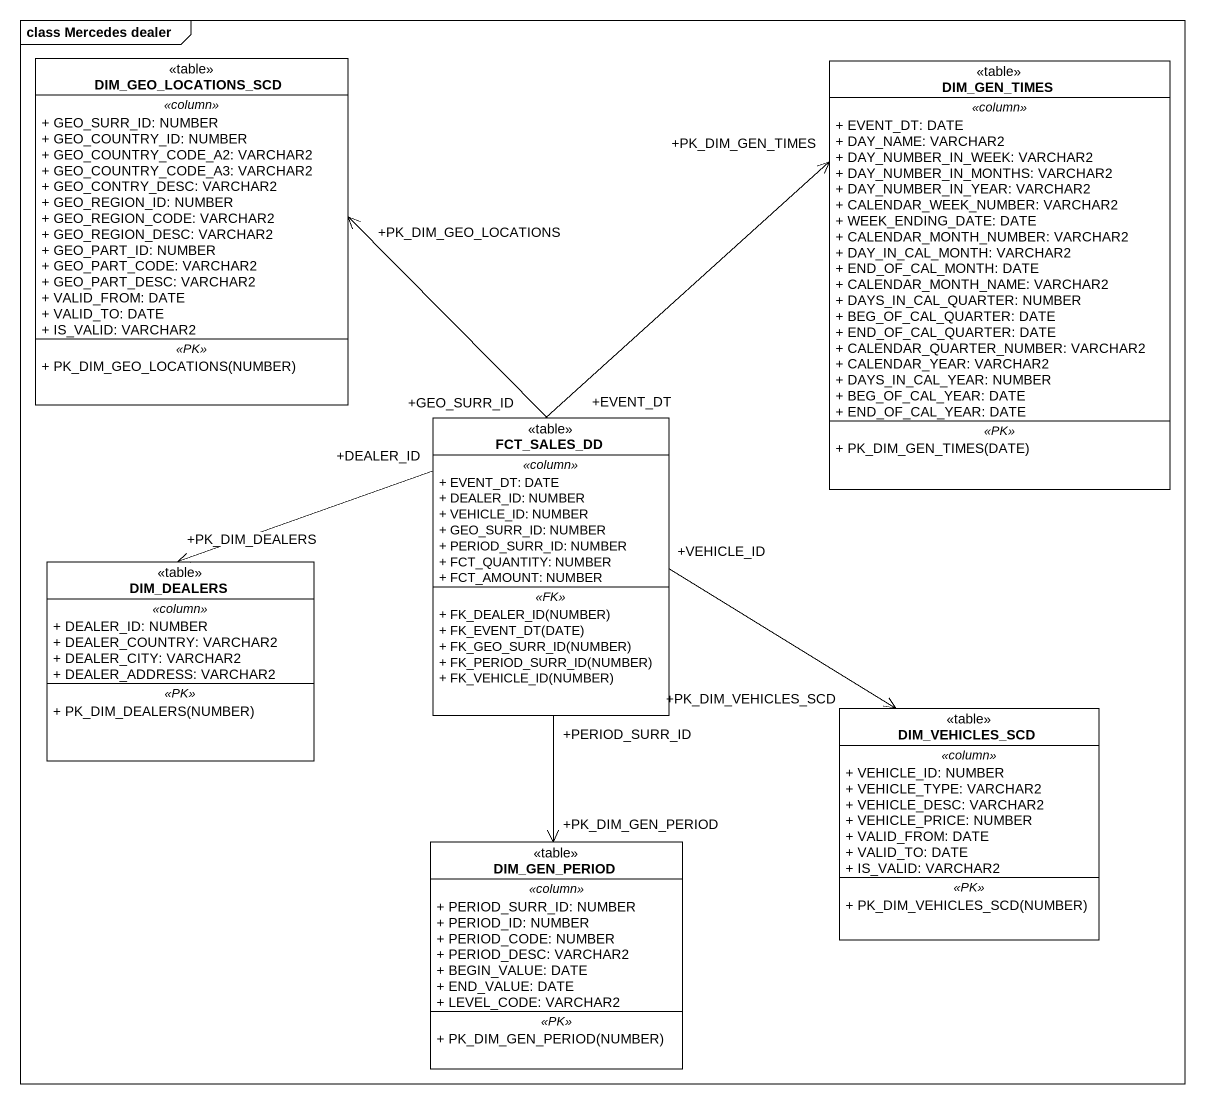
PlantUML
@startuml
mainframe class Mercedes dealer
hide circle
hide empty members
skinparam classAttributeIconSize 0
class DIM_GEO_LOCATIONS_SCD <<table>> {
  .. <<column>> ..
  + GEO_SURR_ID: NUMBER
  + GEO_COUNTRY_ID: NUMBER
  + GEO_COUNTRY_CODE_A2: VARCHAR2
  + GEO_COUNTRY_CODE_A3: VARCHAR2
  + GEO_CONTRY_DESC: VARCHAR2
  + GEO_REGION_ID: NUMBER
  + GEO_REGION_CODE: VARCHAR2
  + GEO_REGION_DESC: VARCHAR2
  + GEO_PART_ID: NUMBER
  + GEO_PART_CODE: VARCHAR2
  + GEO_PART_DESC: VARCHAR2
  + VALID_FROM: DATE
  + VALID_TO: DATE
  + IS_VALID: VARCHAR2
  .. <<PK>> ..
  + PK_DIM_GEO_LOCATIONS(NUMBER)
}
class DIM_GEN_TIMES <<table>> {
  .. <<column>> ..
  + EVENT_DT: DATE
  + DAY_NAME: VARCHAR2
  + DAY_NUMBER_IN_WEEK: VARCHAR2
  + DAY_NUMBER_IN_MONTHS: VARCHAR2
  + DAY_NUMBER_IN_YEAR: VARCHAR2
  + CALENDAR_WEEK_NUMBER: VARCHAR2
  + WEEK_ENDING_DATE: DATE
  + CALENDAR_MONTH_NUMBER: VARCHAR2
  + DAY_IN_CAL_MONTH: VARCHAR2
  + END_OF_CAL_MONTH: DATE
  + CALENDAR_MONTH_NAME: VARCHAR2
  + DAYS_IN_CAL_QUARTER: NUMBER
  + BEG_OF_CAL_QUARTER: DATE
  + END_OF_CAL_QUARTER: DATE
  + CALENDAR_QUARTER_NUMBER: VARCHAR2
  + CALENDAR_YEAR: VARCHAR2
  + DAYS_IN_CAL_YEAR: NUMBER
  + BEG_OF_CAL_YEAR: DATE
  + END_OF_CAL_YEAR: DATE
  .. <<PK>> ..
  + PK_DIM_GEN_TIMES(DATE)
}
class FCT_SALES_DD <<table>> {
  .. <<column>> ..
  + EVENT_DT: DATE
  + DEALER_ID: NUMBER
  + VEHICLE_ID: NUMBER
  + GEO_SURR_ID: NUMBER
  + PERIOD_SURR_ID: NUMBER
  + FCT_QUANTITY: NUMBER
  + FCT_AMOUNT: NUMBER
  .. <<FK>> ..
  + FK_DEALER_ID(NUMBER)
  + FK_EVENT_DT(DATE)
  + FK_GEO_SURR_ID(NUMBER)
  + FK_PERIOD_SURR_ID(NUMBER)
  + FK_VEHICLE_ID(NUMBER)
}
class DIM_DEALERS <<table>> {
  .. <<column>> ..
  + DEALER_ID: NUMBER
  + DEALER_COUNTRY: VARCHAR2
  + DEALER_CITY: VARCHAR2
  + DEALER_ADDRESS: VARCHAR2
  .. <<PK>> ..
  + PK_DIM_DEALERS(NUMBER)
}
class DIM_VEHICLES_SCD <<table>> {
  .. <<column>> ..
  + VEHICLE_ID: NUMBER
  + VEHICLE_TYPE: VARCHAR2
  + VEHICLE_DESC: VARCHAR2
  + VEHICLE_PRICE: NUMBER
  + VALID_FROM: DATE
  + VALID_TO: DATE
  + IS_VALID: VARCHAR2
  .. <<PK>> ..
  + PK_DIM_VEHICLES_SCD(NUMBER)
}
class DIM_GEN_PERIOD <<table>> {
  .. <<column>> ..
  + PERIOD_SURR_ID: NUMBER
  + PERIOD_ID: NUMBER
  + PERIOD_CODE: NUMBER
  + PERIOD_DESC: VARCHAR2
  + BEGIN_VALUE: DATE
  + END_VALUE: DATE
  + LEVEL_CODE: VARCHAR2
  .. <<PK>> ..
  + PK_DIM_GEN_PERIOD(NUMBER)
}
FCT_SALES_DD "+GEO_SURR_ID" -up-> "+PK_DIM_GEO_LOCATIONS" DIM_GEO_LOCATIONS_SCD
FCT_SALES_DD "+EVENT_DT" -up-> "+PK_DIM_GEN_TIMES" DIM_GEN_TIMES
FCT_SALES_DD "+DEALER_ID" -left-> "+PK_DIM_DEALERS" DIM_DEALERS
FCT_SALES_DD "+VEHICLE_ID" --> "+PK_DIM_VEHICLES_SCD" DIM_VEHICLES_SCD
FCT_SALES_DD "+PERIOD_SURR_ID" --> "+PK_DIM_GEN_PERIOD" DIM_GEN_PERIOD
@enduml
